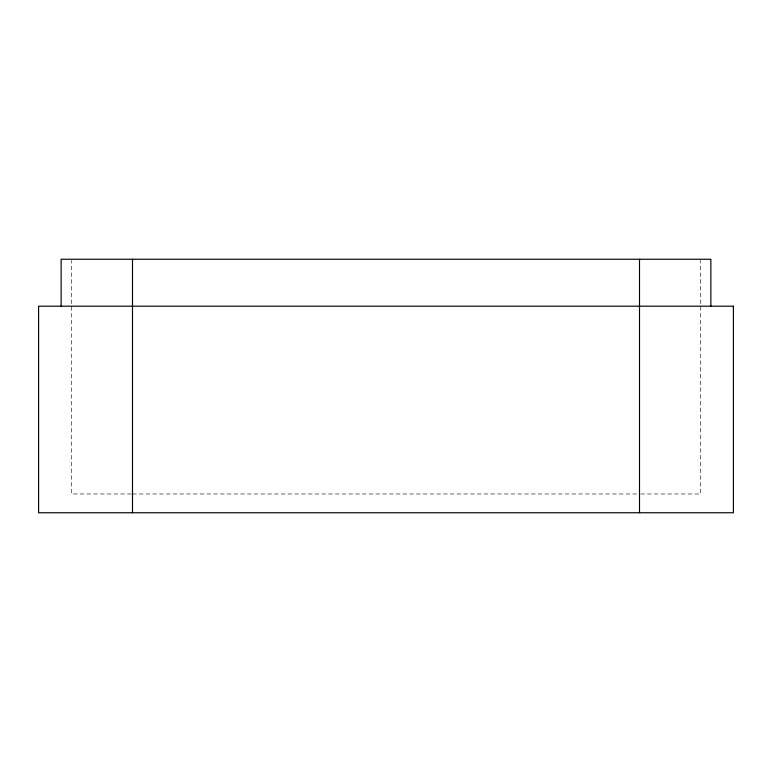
<?xml version="1.0" encoding="UTF-8"?>
<svg xmlns="http://www.w3.org/2000/svg" width="772" height="772" viewBox="0 0 772 772"><rect width="100%" height="100%" fill="white"/><g stroke="black" fill="none" stroke-linecap="round" stroke-linejoin="round"><path stroke-width="0.58" stroke-dasharray="3.86 2.9" d="M131.298 493.974L71.458 493.974L71.458 260.453M132.495 493.974L638.299 493.974M640.702 493.974L700.542 493.974L700.542 260.453"/><path stroke-width="1.16" d="M710.867 306.195L710.867 259.247L61.133 259.247L61.133 306.195M639.505 259.247L639.505 512.753M132.495 259.247L132.495 512.753M733.4 306.195L38.6 306.195L38.6 512.753L733.4 512.753L733.4 306.195"/></g></svg>
